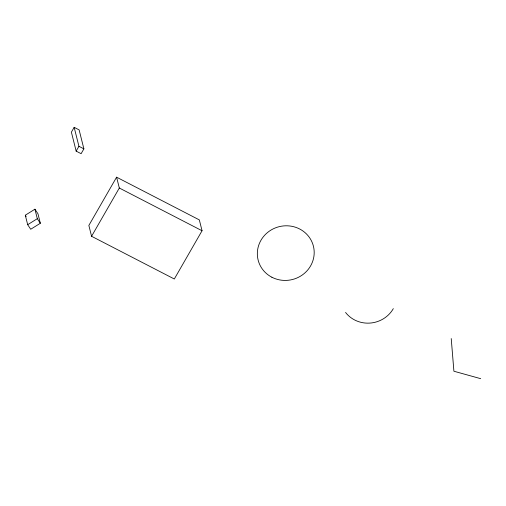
<?xml version="1.0" encoding="UTF-8"?>
<svg xmlns="http://www.w3.org/2000/svg" width="506" height="506" viewBox="0 0 506 506"><rect width="100%" height="100%" fill="white"/><g stroke="black" fill="none" stroke-linecap="round" stroke-linejoin="round"><path stroke-width="0.76" d="M74.161 127.329L71.39 132.155L76.153 151.123L81.118 153.685L83.888 148.859L79.126 129.89L74.161 127.329L78.93 146.297L76.153 151.123M116.595 177.182L88.854 225.442L91.573 236.283L174.311 279.002L202.052 230.742L199.332 219.901L116.595 177.182L119.321 188.017L91.573 236.283M25.3 215.214L34.927 209.206L37.956 213.766L40.341 223.254L30.708 229.262L27.685 224.702L25.3 215.214L26.167 216.524M27.685 224.702L37.311 218.687L34.927 209.206M480.7 378.671L453.907 371.233L451.232 338.558M78.93 146.297L83.888 148.859M119.321 188.017L202.052 230.742M37.311 218.687L40.341 223.254M393.32 308.647A28.507 27.248 -14.1 0 1 345.554 312.442M271.893 277.237A28.507 27.248 -14.1 0 0 314.194 252.14A28.507 27.248 -14.1 0 0 271.203 229.945A28.507 27.248 -14.1 0 0 271.893 277.237"/></g></svg>
